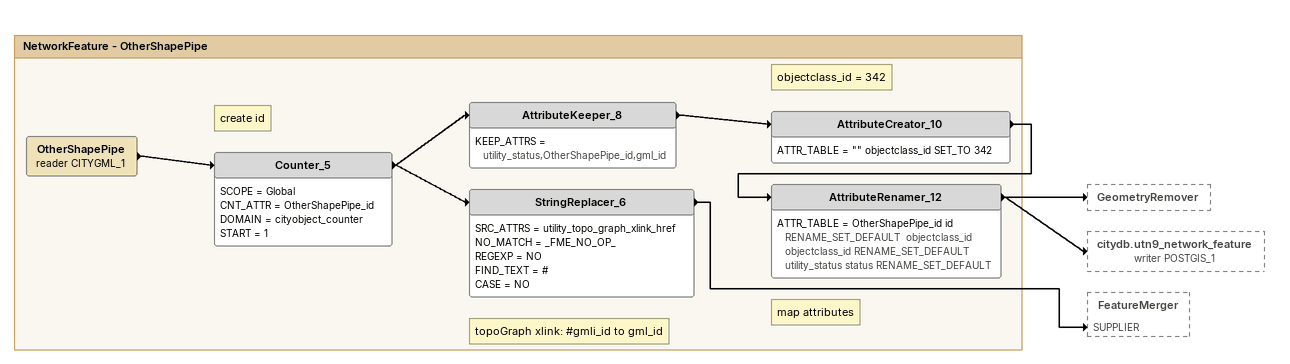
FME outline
Bookmark: NetworkFeature - OtherShapePipe
OtherShapePipe (reader CITYGML_1)
    -> Counter_5
Note: create id
Counter_5
    SCOPE = Global
    CNT_ATTR = OtherShapePipe_id
    DOMAIN = cityobject_counter
    START = 1
    -> StringReplacer_6
    -> AttributeKeeper_8
AttributeKeeper_8
    KEEP_ATTRS = utility_status,OtherShapePipe_id,gml_id
    -> AttributeCreator_10
Note: objectclass_id = 342
AttributeCreator_10
    ATTR_TABLE = "" objectclass_id SET_TO 342
    -> AttributeRenamer_12
Note: map attributes
AttributeRenamer_12
    ATTR_TABLE = OtherShapePipe_id id RENAME_SET_DEFAULT  objectclass_id objectclass_id RENAME_SET_DEFAULT  utility_status status RENAME_SET_DEFAULT
    -> GeometryRemover
    -> citydb.utn9_network_feature (writer POSTGIS_1)
Note: topoGraph xlink: #gmli_id to gml_id
StringReplacer_6
    SRC_ATTRS = utility_topo_graph_xlink_href
    NO_MATCH = _FME_NO_OP_
    REGEXP = NO
    FIND_TEXT = #
    CASE = NO
    -> FeatureMerger [SUPPLIER]
